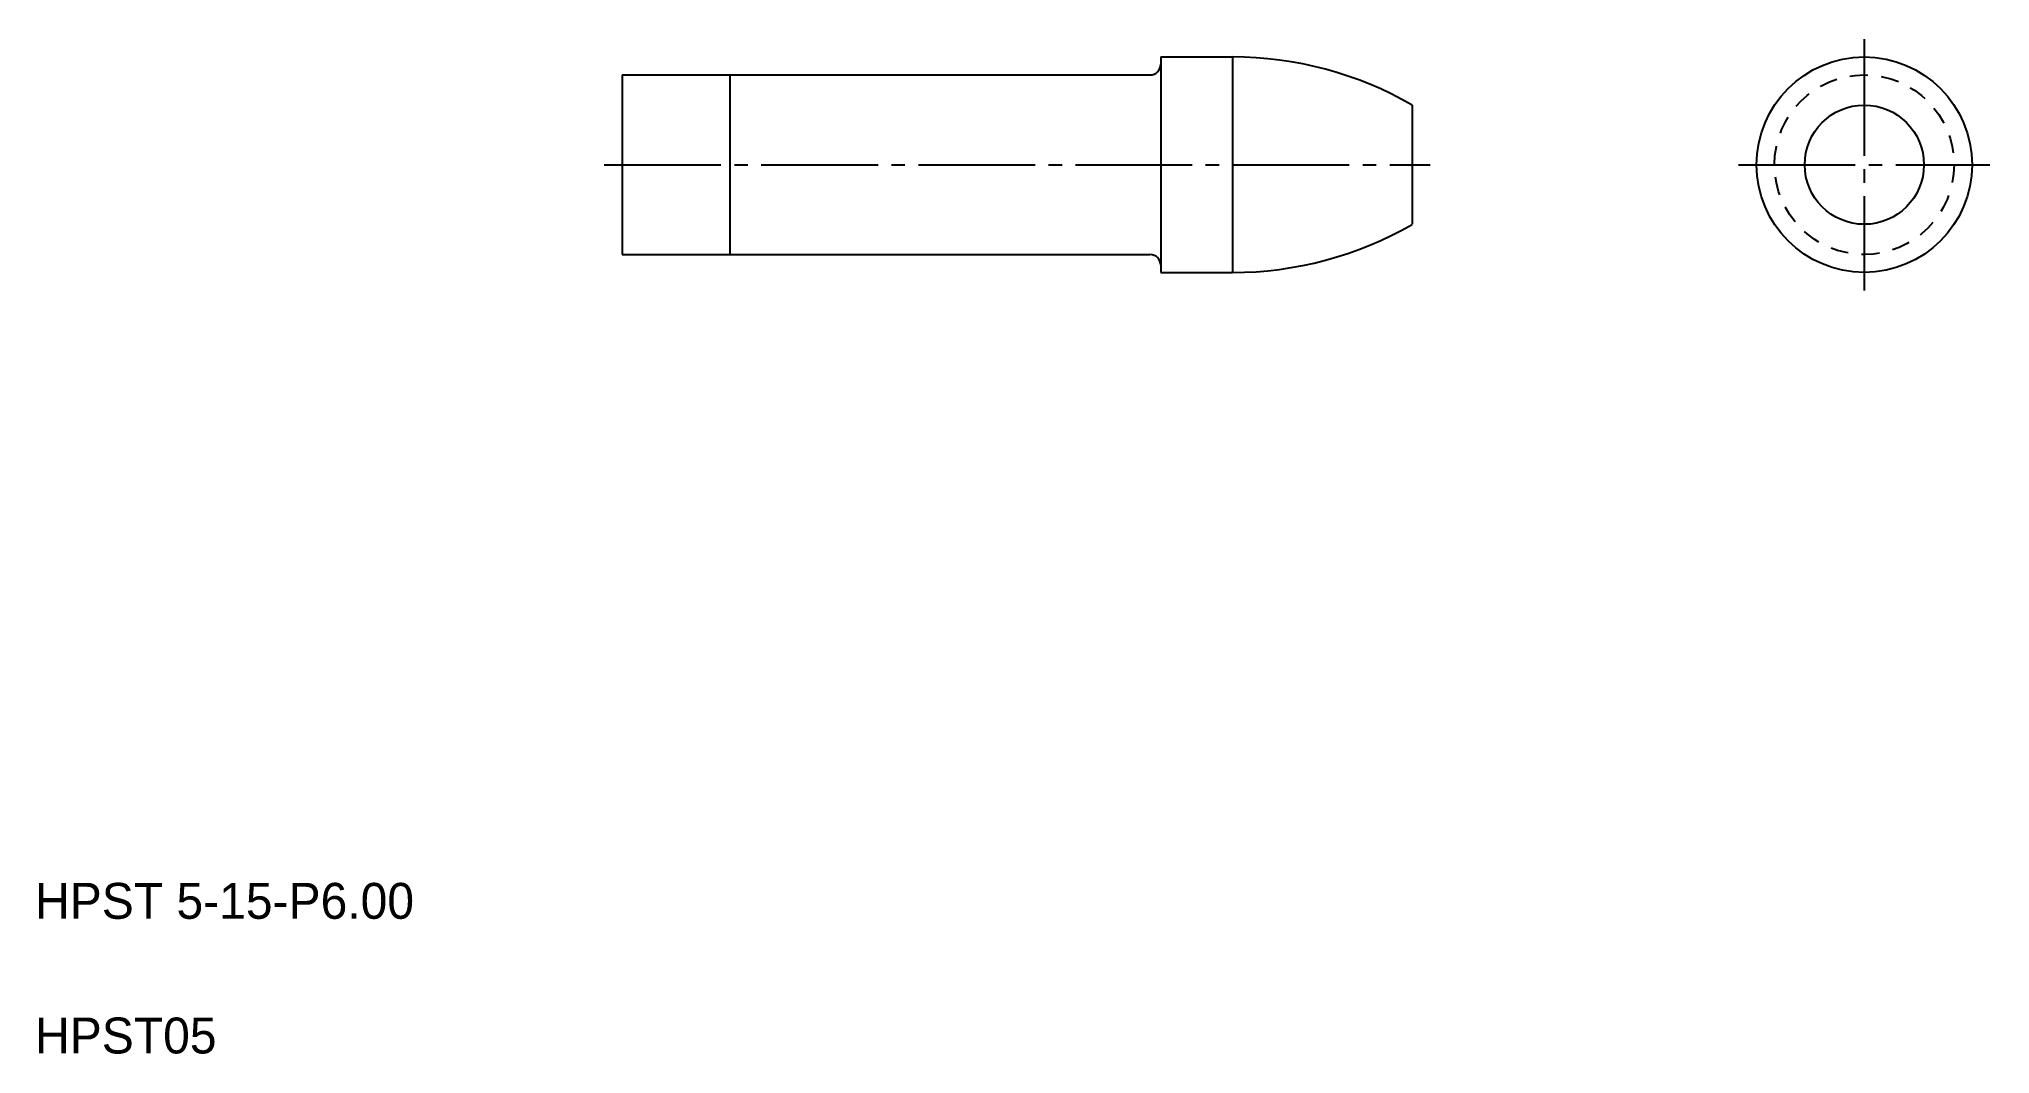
# Model space of a CAD drawing. Extents: x 2.6 to 56.9, y 2.5 to 30.8.
import ezdxf

# ---------------------------------------------------------------- set-up
doc = ezdxf.new("R2010")
doc.units = 0
doc.header["$LTSCALE"] = 0.25
doc.linetypes.add('CENTER', pattern=[17.5, 13, -1.5, 1.5, -1.5])
doc.linetypes.add('DASHED', pattern=[3.5, 2, -1.5])
doc.layers.get('0').update_dxf_attribs({"linetype": 'CONTINUOUS'})
doc.layers.add('CENTER', color=1, linetype='CENTER')
doc.styles.get("Standard").update_dxf_attribs({"font": 'txt', "height": 0.8})

msp = doc.modelspace()

# ---------------------------------------------------------------- linework, layer by layer
at = {"linetype": 'CONTINUOUS'}
for p, q in [((33.85, 30.25), (33.85, 24.25)), ((33.85, 30.25), (35.85, 30.25)), ((18.85, 29.75), (18.85, 24.75)), ((18.85, 29.75), (33.55, 29.75)), ((40.85, 28.911), (40.85, 25.59)), ((18.85, 24.75), (33.55, 24.75)), ((33.85, 24.25), (35.85, 24.25))]:
    msp.add_line(p, q, dxfattribs=at)
at = {"color": 3, "linetype": 'CONTINUOUS'}
for p, q in [((35.85, 30.25), (35.85, 24.25)), ((21.85, 29.75), (21.85, 24.75))]:
    msp.add_line(p, q, dxfattribs=at)
for p, q in [((40.85, 28.08), (40.85, 28.081)), ((40.85, 27.25), (40.85, 27.25))]:
    msp.add_line(p, q)
at = {"linetype": 'CONTINUOUS'}
for radius in [3, 1.66]:
    msp.add_circle((53.443, 27.25), radius, dxfattribs=at)
at = {"color": 3, "linetype": 'DASHED'}
msp.add_circle((53.443, 27.25), 2.5, dxfattribs=at)
at = {"linetype": 'CONTINUOUS'}
for centre, radius, start, end in [((33.55, 30.05), 0.3, 270, 0), ((35.85, 20.25), 10, 60, 90), ((35.85, 34.25), 10, 270, 300), ((33.55, 24.45), 0.3, 0, 90)]:
    msp.add_arc(centre, radius, start, end, dxfattribs=at)
at = {"layer": 'CENTER', "color": 1, "linetype": 'CENTER'}
for p, q in [((53.443, 30.75), (53.443, 23.75)), ((18.35, 27.25), (41.35, 27.25)), ((49.943, 27.25), (56.943, 27.25))]:
    msp.add_line(p, q, dxfattribs=at)

# ---------------------------------------------------------------- texts
for s, p in [('HPST 5-15-P6.00', (2.5, 6.25)), ('HPST05', (2.5, 2.5))]:
    msp.add_text(s, height=1).set_placement(p)

doc.saveas('drawing.dxf')
